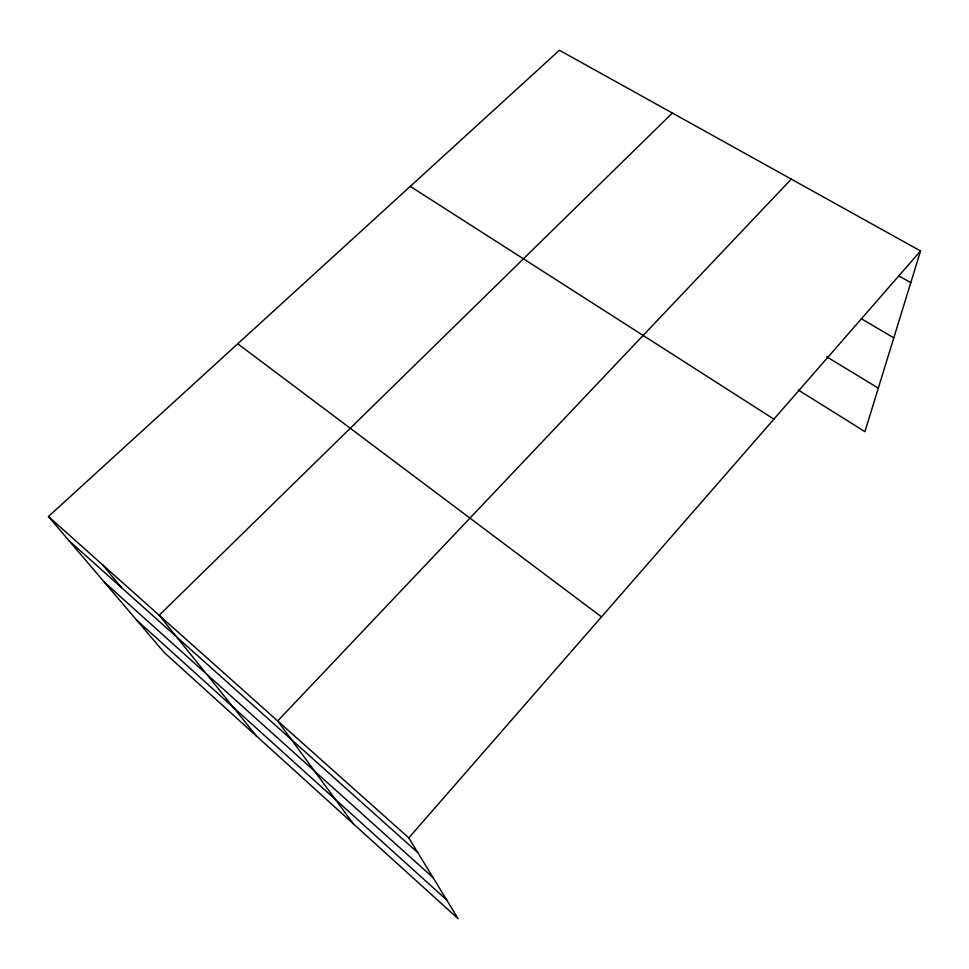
<?xml version="1.0" encoding="UTF-8"?>
<svg xmlns="http://www.w3.org/2000/svg" width="969" height="969" viewBox="0 0 969 969"><rect width="100%" height="100%" fill="white"/><g stroke="black" fill="none" stroke-linecap="round" stroke-linejoin="round"><path stroke-width="1.45" d="M48.45 516.525L408.809 837.894L458.143 918.733L164.088 652.391L48.45 516.525L559.416 50.267L920.55 250.959L864.929 431.653L798.456 390.095M408.809 837.894L920.55 250.959M791.298 179.132L277.679 720.948L353.285 823.759M672.377 113.046L159.17 615.267L256.434 736.028M898.978 275.959L910.787 282.669M861.344 318.74L893.806 337.854M826.702 356.762L878.314 388.157M410.262 186.375L773.904 419.141M237.744 343.789L601.507 616.878M68.92 540.581L417.772 852.575M104.361 582.224L433.058 877.611M136.472 619.942L446.648 899.886M102.472 564.709L121.476 587.577"/></g></svg>
